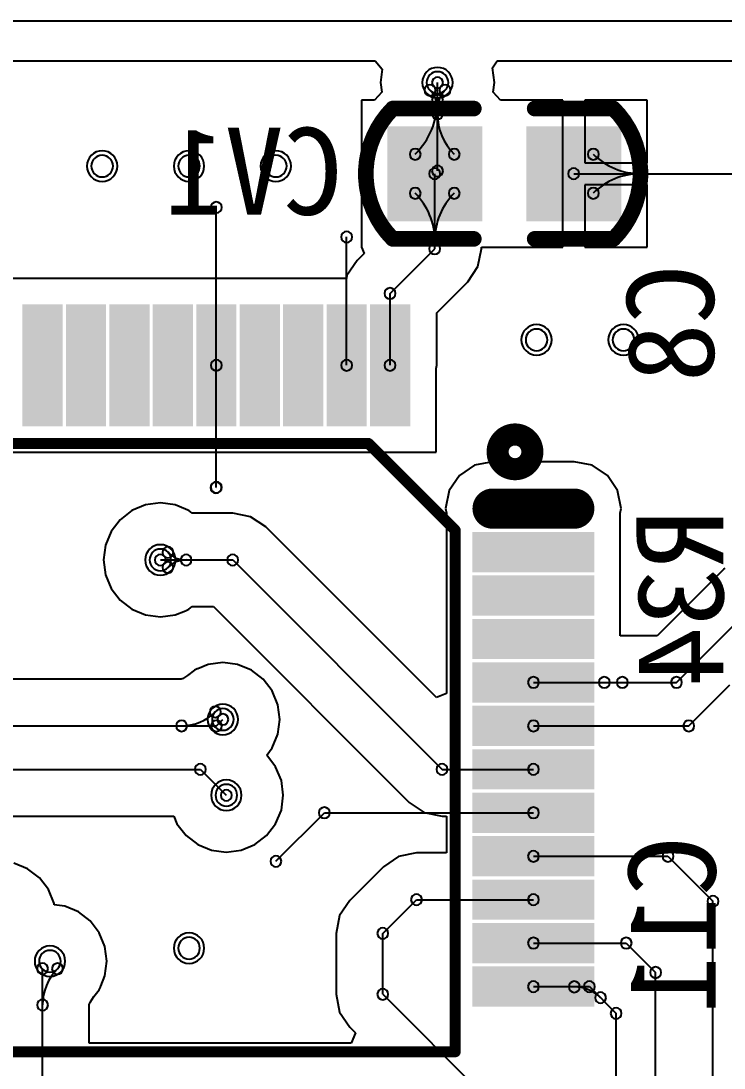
# Model space of a CAD drawing. Header units: inches. Extents: x 32166 to 66782, y 2386 to 7162.
# Drawn here: x 34126.3 to 34191, y 3464.5 to 3560.9 of the extents above; entities that cross this region are included whole.
import ezdxf

# ---------------------------------------------------------------- set-up
doc = ezdxf.new("R2010")
doc.units = ezdxf.units.IN
doc.header["$LTSCALE"] = 0.64311
doc.header["$MEASUREMENT"] = 0
for name, color, linetype in [('BOTTOMLAYER', 5, 'CONTINUOUS'), ('BOTTOMOVERLAY', 54, 'CONTINUOUS'), ('BOTTOMPASTE', 16, 'CONTINUOUS'), ('BOTTOMSOLDER', 6, 'CONTINUOUS'), ('KEEPOUTLAYER', 6, 'CONTINUOUS'), ('MULTILAYER', 9, 'CONTINUOUS')]:
    doc.layers.add(name, color=color, linetype=linetype)
doc.styles.get("Standard").update_dxf_attribs({"font": 'txt', "width": 0.8})

msp = doc.modelspace()

# ---------------------------------------------------------------- linework, layer by layer
at = {"layer": 'BOTTOMLAYER'}
for p, q in [((34109.8, 3557.195), (34158.88, 3557.195)), ((34158.88, 3557.195), (34159.55, 3556.431)), ((34169.697, 3556.543), (34170.133, 3557.195)), ((34170.133, 3557.195), (34255.2, 3557.195)), ((34159.55, 3556.431), (34159.386, 3555.186)), ((34169.876, 3555.186), (34169.697, 3556.543)), ((34159.386, 3555.186), (34159.5, 3554.322)), ((34164.631, 3547.058), (34164.631, 3555.186)), ((34169.762, 3554.322), (34169.876, 3555.186)), ((34159.5, 3554.322), (34158.83, 3553.558)), ((34170.432, 3553.558), (34169.762, 3554.322)), ((34158.83, 3553.558), (34157.619, 3553.558)), ((34157.619, 3553.558), (34157.619, 3540.046)), ((34176.159, 3553.558), (34170.432, 3553.558)), ((34176.159, 3546.8), (34176.159, 3553.558)), ((34183.931, 3553.558), (34178.191, 3553.558)), ((34178.191, 3553.558), (34178.191, 3547.818)), ((34183.931, 3547.818), (34183.931, 3553.558)), ((34178.191, 3547.818), (34183.931, 3547.818)), ((34164.375, 3539.89), (34164.375, 3546.802)), ((34176.159, 3540.046), (34176.159, 3546.8)), ((34177.175, 3546.802), (34193.431, 3546.802)), ((34183.931, 3545.786), (34178.191, 3545.786)), ((34178.191, 3545.786), (34178.191, 3540.046)), ((34183.931, 3540.046), (34183.931, 3545.786)), ((34144.263, 3529.17), (34144.263, 3543.698)), ((34156.263, 3529.17), (34156.263, 3540.978)), ((34157.619, 3540.046), (34157.619, 3540.046)), ((34157.619, 3540.046), (34157.619, 3540.046)), ((34157.619, 3540.046), (34157.863, 3539.457)), ((34160.263, 3535.778), (34164.375, 3539.89)), ((34168.346, 3538.245), (34168.673, 3539.89)), ((34168.673, 3539.89), (34168.673, 3540.046)), ((34168.673, 3540.046), (34176.159, 3540.046)), ((34178.191, 3540.046), (34183.931, 3540.046)), ((34157.223, 3538.817), (34156.291, 3537.423)), ((34157.863, 3539.457), (34157.223, 3538.817)), ((34167.414, 3536.85), (34168.346, 3538.245)), ((34156.241, 3537.17), (34120.561, 3537.17)), ((34156.252, 3537.226), (34156.241, 3537.17)), ((34156.291, 3537.423), (34156.252, 3537.226)), ((34164.561, 3533.997), (34167.414, 3536.85)), ((34160.263, 3529.17), (34160.263, 3535.778)), ((34164.561, 3529.17), (34164.561, 3533.997)), ((34144.263, 3517.938), (34144.263, 3529.17)), ((34164.503, 3528.875), (34164.561, 3529.17)), ((34164.503, 3521.17), (34164.503, 3528.875)), ((34118.096, 3521.17), (34164.503, 3521.17)), ((34168.048, 3519.964), (34166.646, 3519.026)), ((34169.703, 3520.293), (34168.048, 3519.964)), ((34177.223, 3520.293), (34169.703, 3520.293)), ((34178.877, 3519.964), (34177.223, 3520.293)), ((34180.28, 3519.026), (34178.877, 3519.964)), ((34166.646, 3519.026), (34165.709, 3517.624)), ((34181.217, 3517.624), (34180.28, 3519.026)), ((34144.231, 3517.906), (34144.263, 3517.938)), ((34165.709, 3517.624), (34165.38, 3515.97)), ((34181.546, 3515.97), (34181.217, 3517.624)), ((34136.488, 3515.787), (34135.402, 3514.953)), ((34137.753, 3516.311), (34136.488, 3515.787)), ((34139.111, 3516.489), (34137.753, 3516.311)), ((34140.468, 3516.311), (34139.111, 3516.489)), ((34141.413, 3515.919), (34140.468, 3516.311)), ((34141.452, 3515.912), (34141.413, 3515.919)), ((34141.485, 3515.89), (34141.452, 3515.912)), ((34141.733, 3515.787), (34141.485, 3515.89)), ((34142.051, 3515.543), (34141.733, 3515.787)), ((34165.38, 3515.97), (34165.463, 3515.552)), ((34165.463, 3515.552), (34165.463, 3507.73)), ((34181.463, 3515.552), (34181.546, 3515.97)), ((34181.463, 3507.73), (34181.463, 3515.552)), ((34135.402, 3514.953), (34134.569, 3513.867)), ((34145.772, 3515.543), (34142.051, 3515.543)), ((34147.417, 3515.216), (34145.772, 3515.543)), ((34148.812, 3514.284), (34147.417, 3515.216)), ((34134.569, 3513.867), (34134.045, 3512.602)), ((34164.524, 3498.571), (34148.812, 3514.284)), ((34134.045, 3512.602), (34133.866, 3511.245)), ((34186.631, 3499.97), (34199.223, 3512.562)), ((34133.866, 3511.245), (34134.045, 3509.887)), ((34139.111, 3511.245), (34145.772, 3511.245)), ((34145.772, 3511.245), (34165.047, 3491.97)), ((34134.045, 3509.887), (34134.569, 3508.622)), ((34190.98, 3510.398), (34184.85, 3504.268)), ((34191.073, 3510.491), (34190.968, 3510.41)), ((34190.968, 3510.41), (34190.98, 3510.398)), ((34134.569, 3508.622), (34135.402, 3507.536)), ((34135.402, 3507.536), (34136.488, 3506.702)), ((34141.733, 3506.702), (34142.051, 3506.946)), ((34142.051, 3506.946), (34143.991, 3506.946)), ((34143.991, 3506.946), (34162.007, 3488.93)), ((34165.463, 3507.73), (34165.463, 3503.73)), ((34181.463, 3504.268), (34181.463, 3507.73)), ((34136.488, 3506.702), (34137.753, 3506.178)), ((34137.753, 3506.178), (34139.111, 3506)), ((34139.111, 3506), (34140.468, 3506.178)), ((34140.468, 3506.178), (34141.413, 3506.57)), ((34141.413, 3506.57), (34141.452, 3506.577)), ((34141.452, 3506.577), (34141.485, 3506.599)), ((34141.485, 3506.599), (34141.733, 3506.702)), ((34184.85, 3504.268), (34181.463, 3504.268)), ((34165.463, 3503.73), (34165.463, 3499.73)), ((34142.248, 3501.104), (34141.611, 3500.615)), ((34142.497, 3501.207), (34142.248, 3501.104)), ((34142.53, 3501.229), (34142.497, 3501.207)), ((34142.569, 3501.237), (34142.53, 3501.229)), ((34143.513, 3501.628), (34142.569, 3501.237)), ((34144.871, 3501.807), (34143.513, 3501.628)), ((34146.228, 3501.628), (34144.871, 3501.807)), ((34147.493, 3501.104), (34146.228, 3501.628)), ((34148.579, 3500.271), (34147.493, 3501.104)), ((34141.053, 3500.268), (34111.063, 3500.268)), ((34141.065, 3500.281), (34141.053, 3500.268)), ((34141.096, 3500.293), (34141.065, 3500.281)), ((34141.065, 3500.281), (34141.065, 3500.281)), ((34141.127, 3500.306), (34141.096, 3500.293)), ((34141.149, 3500.306), (34141.127, 3500.306)), ((34141.127, 3500.306), (34141.127, 3500.306)), ((34141.611, 3500.615), (34141.149, 3500.306)), ((34149.413, 3499.185), (34148.579, 3500.271)), ((34149.937, 3497.92), (34149.413, 3499.185)), ((34165.463, 3499.73), (34165.463, 3498.96)), ((34173.463, 3499.97), (34179.991, 3499.97)), ((34179.991, 3499.97), (34181.655, 3499.97)), ((34179.991, 3499.97), (34186.631, 3499.97)), ((34187.767, 3495.97), (34191.559, 3499.762)), ((34165.463, 3498.96), (34164.524, 3498.571)), ((34150.116, 3496.562), (34149.937, 3497.92)), ((34144.278, 3495.97), (34144.871, 3496.562)), ((34149.937, 3495.205), (34150.116, 3496.562)), ((34103.063, 3495.97), (34144.278, 3495.97)), ((34173.463, 3495.97), (34187.767, 3495.97)), ((34149.413, 3493.94), (34149.937, 3495.205)), ((34148.905, 3493.278), (34149.413, 3493.94)), ((34149.728, 3492.205), (34148.905, 3493.278)), ((34103.063, 3491.97), (34142.799, 3491.97)), ((34142.799, 3491.97), (34145.186, 3489.583)), ((34150.252, 3490.94), (34149.728, 3492.205)), ((34165.047, 3491.97), (34173.463, 3491.97)), ((34150.431, 3489.583), (34150.252, 3490.94)), ((34150.252, 3488.225), (34150.431, 3489.583)), ((34162.007, 3488.93), (34163.402, 3487.998)), ((34119.319, 3487.671), (34140.349, 3487.671)), ((34140.349, 3487.671), (34140.643, 3486.96)), ((34149.728, 3486.96), (34150.252, 3488.225)), ((34149.751, 3483.506), (34154.215, 3487.97)), ((34154.215, 3487.97), (34173.463, 3487.97)), ((34163.402, 3487.998), (34165.047, 3487.671)), ((34165.047, 3487.671), (34165.463, 3487.671)), ((34165.463, 3487.671), (34165.463, 3484.268)), ((34140.643, 3486.96), (34141.477, 3485.874)), ((34148.894, 3485.874), (34149.728, 3486.96)), ((34141.477, 3485.874), (34142.563, 3485.041)), ((34147.808, 3485.041), (34148.894, 3485.874)), ((34142.563, 3485.041), (34143.828, 3484.517)), ((34146.543, 3484.517), (34147.808, 3485.041)), ((34143.828, 3484.517), (34145.186, 3484.338)), ((34145.186, 3484.338), (34146.543, 3484.517)), ((34161.05, 3483.941), (34159.655, 3483.009)), ((34162.695, 3484.268), (34161.05, 3483.941)), ((34165.463, 3484.268), (34162.695, 3484.268)), ((34173.463, 3483.97), (34185.847, 3483.97)), ((34185.847, 3483.97), (34189.991, 3479.826)), ((34126.885, 3482.816), (34125.62, 3483.34)), ((34127.972, 3481.982), (34126.885, 3482.816)), ((34159.655, 3483.009), (34156.551, 3479.905)), ((34128.805, 3480.896), (34127.972, 3481.982)), ((34129.329, 3479.631), (34128.805, 3480.896)), ((34156.551, 3479.905), (34155.619, 3478.511)), ((34159.591, 3476.866), (34162.695, 3479.97)), ((34162.695, 3479.97), (34173.463, 3479.97)), ((34129.347, 3479.495), (34129.329, 3479.631)), ((34130.303, 3479.369), (34129.347, 3479.495)), ((34131.568, 3478.845), (34130.303, 3479.369)), ((34189.991, 3460.834), (34189.991, 3479.826)), ((34132.654, 3478.012), (34131.568, 3478.845)), ((34133.488, 3476.925), (34132.654, 3478.012)), ((34155.619, 3478.511), (34155.292, 3476.866)), ((34134.012, 3475.66), (34133.488, 3476.925)), ((34155.292, 3476.866), (34155.292, 3471.266)), ((34159.591, 3471.266), (34159.591, 3476.866)), ((34134.191, 3474.303), (34134.012, 3475.66)), ((34173.463, 3475.97), (34182.007, 3475.97)), ((34182.007, 3475.97), (34184.711, 3473.266)), ((34134.012, 3472.945), (34134.191, 3474.303)), ((34128.263, 3458.77), (34128.263, 3473.62)), ((34184.711, 3419.649), (34184.711, 3473.266)), ((34133.621, 3472.001), (34134.012, 3472.945)), ((34132.999, 3471.043), (34133.488, 3471.68)), ((34133.488, 3471.68), (34133.591, 3471.929)), ((34133.591, 3471.929), (34133.613, 3471.962)), ((34133.613, 3471.962), (34133.621, 3472.001)), ((34155.292, 3471.266), (34155.619, 3469.621)), ((34159.591, 3471.266), (34171.751, 3459.106)), ((34173.463, 3471.97), (34178.615, 3471.97)), ((34178.615, 3471.97), (34181.079, 3469.506)), ((34132.561, 3470.31), (34132.667, 3470.565)), ((34132.561, 3466.77), (34132.561, 3470.31)), ((34132.667, 3470.565), (34132.681, 3470.567)), ((34132.681, 3470.567), (34132.999, 3471.043)), ((34132.681, 3470.567), (34132.681, 3470.567)), ((34155.619, 3469.621), (34156.551, 3468.226)), ((34181.079, 3421.154), (34181.079, 3469.506)), ((34156.551, 3468.226), (34157.069, 3467.708)), ((34157.069, 3467.708), (34156.68, 3466.77)), ((34156.68, 3466.77), (34132.561, 3466.77))]:
    msp.add_line(p, q, dxfattribs=at)
at = {"layer": 'BOTTOMLAYER', "const_width": 2.08}
msp.add_lwpolyline([(34169.703, 3515.97), (34177.223, 3515.97)], dxfattribs=at)
at = {"layer": 'BOTTOMLAYER', "const_width": 1.04}
for points in [[(34170.223, 3515.97, 1), (34169.183, 3515.97, 1)], [(34177.743, 3515.97, 1), (34176.703, 3515.97, 1)]]:
    msp.add_lwpolyline(points, format="xyb", close=True, dxfattribs=at)
at = {"layer": 'BOTTOMLAYER'}
for centre, radius, start, end in [((34164.631, 3555.186), 1, 0, 180), ((34164.631, 3555.186), 1, 180, 0), ((34164.631, 3555.186), 0.508, 0, 180), ((34164.631, 3555.186), 0.508, 180, 0), ((34163.935, 3554.49), 0.508, 0, 180), ((34163.935, 3554.49), 0.508, 180, 0), ((34162.255, 3552.81), 2.376, 0.00037, 45.00037), ((34167.006, 3552.81), 2.376, 134.99963, 179.99963), ((34165.327, 3554.49), 0.508, 0, 180), ((34165.327, 3554.49), 0.508, 180, 0), ((34157.625, 3553.552), 7.006, 315.00007, 0.00007), ((34164.631, 3553.552), 0.508, 0, 180), ((34164.631, 3553.552), 0.508, 180, 0), ((34164.631, 3552.81), 0.508, 0, 180), ((34164.631, 3552.81), 0.508, 0, 180), ((34164.631, 3552.316), 0.508, 0, 180), ((34164.631, 3552.81), 0.508, 180, 0), ((34164.631, 3552.81), 0.508, 180, 0), ((34164.631, 3552.316), 0.508, 180, 0), ((34169.889, 3552.316), 5.258, 179.99987, 224.99987), ((34133.751, 3547.506), 1, 0, 180), ((34141.751, 3547.506), 1, 0, 180), ((34149.751, 3547.506), 1, 0, 180), ((34162.579, 3548.598), 0.508, 0, 180), ((34162.579, 3548.598), 0.508, 180, 0), ((34166.171, 3548.598), 0.508, 0, 180), ((34166.171, 3548.598), 0.508, 180, 0), ((34178.971, 3548.598), 0.508, 0, 180), ((34178.971, 3548.598), 0.508, 180, 0), ((34183.307, 3552.934), 6.132, 225.00014, 270.00014), ((34133.751, 3547.506), 1, 180, 0), ((34141.751, 3547.506), 1, 180, 0), ((34149.751, 3547.506), 1, 180, 0), ((34164.631, 3547.058), 0.508, 0, 180), ((34164.375, 3546.802), 0.508, 0, 180), ((34164.375, 3546.802), 0.508, 180, 0), ((34164.631, 3547.058), 0.508, 180, 0), ((34177.175, 3546.802), 0.508, 0, 180), ((34177.175, 3546.802), 0.508, 180, 0), ((34183.307, 3540.67), 6.132, 89.99986, 134.99986), ((34183.307, 3546.802), 0.508, 0, 180), ((34183.307, 3546.802), 0.508, 0, 180), ((34183.307, 3546.802), 0.508, 180, 0), ((34183.307, 3546.802), 0.508, 180, 0), ((34162.579, 3545.006), 0.508, 0, 180), ((34166.171, 3545.006), 0.508, 0, 180), ((34178.971, 3545.006), 0.508, 0, 180), ((34162.579, 3545.006), 0.508, 180, 0), ((34158.243, 3540.67), 6.132, 359.99986, 44.99986), ((34170.507, 3540.67), 6.132, 135.00014, 180.00014), ((34166.171, 3545.006), 0.508, 180, 0), ((34178.971, 3545.006), 0.508, 180, 0), ((34144.263, 3543.698), 0.508, 0, 180), ((34144.263, 3543.698), 0.508, 180, 0), ((34156.263, 3540.978), 0.508, 0, 180), ((34156.263, 3540.978), 0.508, 180, 0), ((34164.375, 3540.67), 0.508, 0, 180), ((34164.375, 3540.67), 0.508, 0, 180), ((34164.375, 3540.67), 0.508, 180, 0), ((34164.375, 3540.67), 0.508, 180, 0), ((34164.375, 3539.89), 0.508, 0, 180), ((34164.375, 3539.89), 0.508, 0, 180), ((34164.375, 3539.89), 0.508, 180, 0), ((34164.375, 3539.89), 0.508, 180, 0), ((34160.263, 3535.778), 0.508, 0, 180), ((34160.263, 3535.778), 0.508, 0, 180), ((34160.263, 3535.778), 0.508, 180, 0), ((34160.263, 3535.778), 0.508, 180, 0), ((34173.751, 3531.506), 1, 0, 180), ((34181.751, 3531.506), 1, 0, 180), ((34173.751, 3531.506), 1, 180, 0), ((34181.751, 3531.506), 1, 180, 0), ((34144.263, 3529.17), 0.508, 0, 180), ((34144.263, 3529.17), 0.508, 0, 180), ((34144.263, 3529.17), 0.508, 180, 0), ((34144.263, 3529.17), 0.508, 180, 0), ((34156.263, 3529.17), 0.508, 0, 180), ((34156.263, 3529.17), 0.508, 180, 0), ((34160.263, 3529.17), 0.508, 0, 180), ((34160.263, 3529.17), 0.508, 180, 0), ((34144.263, 3517.938), 0.508, 0, 180), ((34144.263, 3517.938), 0.508, 0, 180), ((34144.231, 3517.906), 0.508, 0, 180), ((34144.231, 3517.906), 0.508, 180, 0), ((34144.263, 3517.938), 0.508, 180, 0), ((34144.263, 3517.938), 0.508, 180, 0), ((34139.111, 3511.245), 1, 0, 180), ((34139.111, 3511.245), 0.508, 0, 180), ((34139.807, 3511.94), 0.508, 0, 180), ((34139.807, 3511.94), 0.508, 180, 0), ((34141.486, 3513.62), 2.376, 224.99963, 269.99963), ((34141.486, 3511.245), 0.508, 0, 180), ((34141.486, 3511.245), 0.508, 0, 180), ((34145.772, 3511.245), 0.508, 0, 180), ((34145.772, 3511.245), 0.508, 0, 180), ((34139.111, 3511.245), 1, 180, 0), ((34139.111, 3511.245), 0.508, 180, 0), ((34139.807, 3510.549), 0.508, 0, 180), ((34141.486, 3508.869), 2.376, 90.00037, 135.00037), ((34141.486, 3511.245), 0.508, 180, 0), ((34141.486, 3511.245), 0.508, 180, 0), ((34145.772, 3511.245), 0.508, 180, 0), ((34145.772, 3511.245), 0.508, 180, 0), ((34139.807, 3510.549), 0.508, 180, 0), ((34173.463, 3499.97), 0.508, 0, 180), ((34179.991, 3499.97), 0.508, 0, 180), ((34179.991, 3499.97), 0.508, 0, 180), ((34179.991, 3499.97), 0.508, 0, 180), ((34181.655, 3499.97), 0.508, 0, 180), ((34186.631, 3499.97), 0.508, 0, 180), ((34186.631, 3499.97), 0.508, 0, 180), ((34173.463, 3499.97), 0.508, 180, 0), ((34179.991, 3499.97), 0.508, 180, 0), ((34179.991, 3499.97), 0.508, 180, 0), ((34179.991, 3499.97), 0.508, 180, 0), ((34181.655, 3499.97), 0.508, 180, 0), ((34186.631, 3499.97), 0.508, 180, 0), ((34186.631, 3499.97), 0.508, 180, 0), ((34141.065, 3500.368), 4.398, 270.00014, 315.00014), ((34144.175, 3497.258), 0.508, 0, 180), ((34144.175, 3497.258), 0.508, 180, 0), ((34144.871, 3496.562), 1, 0, 180), ((34141.065, 3495.97), 0.508, 0, 180), ((34144.278, 3495.97), 0.508, 0, 180), ((34144.278, 3495.97), 0.508, 0, 180), ((34144.871, 3496.562), 1, 180, 0), ((34144.871, 3496.562), 0.508, 0, 180), ((34144.871, 3496.562), 0.508, 180, 0), ((34173.463, 3495.97), 0.508, 0, 180), ((34187.767, 3495.97), 0.508, 0, 180), ((34187.767, 3495.97), 0.508, 0, 180), ((34141.065, 3495.97), 0.508, 180, 0), ((34144.278, 3495.97), 0.508, 180, 0), ((34144.278, 3495.97), 0.508, 180, 0), ((34173.463, 3495.97), 0.508, 180, 0), ((34187.767, 3495.97), 0.508, 180, 0), ((34187.767, 3495.97), 0.508, 180, 0), ((34142.799, 3491.97), 0.508, 0, 180), ((34142.799, 3491.97), 0.508, 0, 180), ((34165.047, 3491.97), 0.508, 0, 180), ((34165.047, 3491.97), 0.508, 0, 180), ((34173.463, 3491.97), 0.508, 0, 180), ((34142.799, 3491.97), 0.508, 180, 0), ((34142.799, 3491.97), 0.508, 180, 0), ((34165.047, 3491.97), 0.508, 180, 0), ((34165.047, 3491.97), 0.508, 180, 0), ((34173.463, 3491.97), 0.508, 180, 0), ((34145.186, 3489.583), 1, 0, 180), ((34145.186, 3489.583), 1, 180, 0), ((34145.186, 3489.583), 0.508, 0, 180), ((34145.186, 3489.583), 0.508, 180, 0), ((34154.215, 3487.97), 0.508, 0, 180), ((34154.215, 3487.97), 0.508, 0, 180), ((34154.215, 3487.97), 0.508, 180, 0), ((34154.215, 3487.97), 0.508, 180, 0), ((34173.463, 3487.97), 0.508, 0, 180), ((34173.463, 3487.97), 0.508, 180, 0), ((34149.751, 3483.506), 0.508, 0, 180), ((34173.463, 3483.97), 0.508, 0, 180), ((34173.463, 3483.97), 0.508, 180, 0), ((34185.847, 3483.97), 0.508, 0, 180), ((34185.847, 3483.97), 0.508, 0, 180), ((34185.847, 3483.97), 0.508, 180, 0), ((34185.847, 3483.97), 0.508, 180, 0), ((34149.751, 3483.506), 0.508, 180, 0), ((34162.695, 3479.97), 0.508, 0, 180), ((34162.695, 3479.97), 0.508, 0, 180), ((34162.695, 3479.97), 0.508, 180, 0), ((34162.695, 3479.97), 0.508, 180, 0), ((34173.463, 3479.97), 0.508, 0, 180), ((34173.463, 3479.97), 0.508, 180, 0), ((34189.991, 3479.826), 0.508, 0, 180), ((34189.991, 3479.826), 0.508, 0, 180), ((34189.991, 3479.826), 0.508, 180, 0), ((34189.991, 3479.826), 0.508, 180, 0), ((34159.591, 3476.866), 0.508, 0, 180), ((34159.591, 3476.866), 0.508, 0, 180), ((34141.751, 3475.506), 1, 0, 180), ((34159.591, 3476.866), 0.508, 180, 0), ((34159.591, 3476.866), 0.508, 180, 0), ((34173.463, 3475.97), 0.508, 0, 180), ((34182.007, 3475.97), 0.508, 0, 180), ((34182.007, 3475.97), 0.508, 0, 180), ((34128.946, 3474.303), 1, 0, 180), ((34141.751, 3475.506), 1, 180, 0), ((34173.463, 3475.97), 0.508, 180, 0), ((34182.007, 3475.97), 0.508, 180, 0), ((34182.007, 3475.97), 0.508, 180, 0), ((34128.263, 3473.62), 0.508, 0, 180), ((34128.946, 3474.303), 1, 180, 0), ((34129.641, 3473.607), 0.508, 0, 180), ((34128.263, 3473.62), 0.508, 180, 0), ((34132.97, 3470.279), 4.707, 134.99986, 179.99986), ((34129.641, 3473.607), 0.508, 180, 0), ((34184.711, 3473.266), 0.508, 0, 180), ((34184.711, 3473.266), 0.508, 0, 180), ((34184.711, 3473.266), 0.508, 180, 0), ((34184.711, 3473.266), 0.508, 180, 0), ((34173.463, 3471.97), 0.508, 0, 180), ((34177.223, 3471.946), 0.508, 0, 180), ((34178.615, 3471.97), 0.508, 0, 180), ((34178.615, 3471.97), 0.508, 0, 180), ((34159.591, 3471.266), 0.508, 0, 180), ((34159.591, 3471.266), 0.508, 0, 180), ((34159.591, 3471.266), 0.508, 180, 0), ((34159.591, 3471.266), 0.508, 180, 0), ((34173.463, 3471.97), 0.508, 180, 0), ((34177.223, 3471.946), 0.508, 180, 0), ((34177.223, 3468.527), 3.418, 45.00025, 90.00025), ((34178.615, 3471.97), 0.508, 180, 0), ((34178.615, 3471.97), 0.508, 180, 0), ((34179.64, 3470.944), 0.508, 0, 180), ((34128.263, 3470.279), 0.508, 0, 180), ((34128.263, 3470.279), 0.508, 180, 0), ((34179.64, 3470.944), 0.508, 180, 0), ((34181.079, 3469.506), 0.508, 0, 180), ((34181.079, 3469.506), 0.508, 0, 180), ((34181.079, 3469.506), 0.508, 180, 0), ((34181.079, 3469.506), 0.508, 180, 0)]:
    msp.add_arc(centre, radius, start, end, dxfattribs=at)
for points in [[(34167.931, 3550.358), (34160.819, 3550.358), (34167.931, 3543.246), (34160.819, 3543.246)], [(34180.731, 3550.358), (34173.619, 3550.358), (34180.731, 3543.246), (34173.619, 3543.246)], [(34129.303, 3533.97), (34127.223, 3533.97), (34129.303, 3524.37), (34127.223, 3524.37)], [(34133.303, 3533.97), (34131.223, 3533.97), (34133.303, 3524.37), (34131.223, 3524.37)], [(34137.303, 3533.97), (34135.223, 3533.97), (34137.303, 3524.37), (34135.223, 3524.37)], [(34141.303, 3533.97), (34139.223, 3533.97), (34141.303, 3524.37), (34139.223, 3524.37)], [(34145.303, 3533.97), (34143.223, 3533.97), (34145.303, 3524.37), (34143.223, 3524.37)], [(34149.303, 3533.97), (34147.223, 3533.97), (34149.303, 3524.37), (34147.223, 3524.37)], [(34153.303, 3533.97), (34151.223, 3533.97), (34153.303, 3524.37), (34151.223, 3524.37)], [(34157.303, 3533.97), (34155.223, 3533.97), (34157.303, 3524.37), (34155.223, 3524.37)], [(34161.303, 3533.97), (34159.223, 3533.97), (34161.303, 3524.37), (34159.223, 3524.37)], [(34178.263, 3510.93), (34178.263, 3513.01), (34168.663, 3510.93), (34168.663, 3513.01)], [(34178.263, 3506.93), (34178.263, 3509.01), (34168.663, 3506.93), (34168.663, 3509.01)], [(34178.263, 3502.93), (34178.263, 3505.01), (34168.663, 3502.93), (34168.663, 3505.01)], [(34178.263, 3498.93), (34178.263, 3501.01), (34168.663, 3498.93), (34168.663, 3501.01)], [(34178.263, 3494.93), (34178.263, 3497.01), (34168.663, 3494.93), (34168.663, 3497.01)], [(34178.263, 3490.93), (34178.263, 3493.01), (34168.663, 3490.93), (34168.663, 3493.01)], [(34178.263, 3486.93), (34178.263, 3489.01), (34168.663, 3486.93), (34168.663, 3489.01)], [(34178.263, 3482.93), (34178.263, 3485.01), (34168.663, 3482.93), (34168.663, 3485.01)], [(34178.263, 3478.93), (34178.263, 3481.01), (34168.663, 3478.93), (34168.663, 3481.01)], [(34178.263, 3474.93), (34178.263, 3477.01), (34168.663, 3474.93), (34168.663, 3477.01)], [(34178.263, 3470.93), (34178.263, 3473.01), (34168.663, 3470.93), (34168.663, 3473.01)]]:
    msp.add_solid(points, dxfattribs=at)
at = {"layer": 'BOTTOMOVERLAY', "const_width": 1.44}
for points in [[(34160.513, 3540.802, -0.414214), (34160.513, 3552.802)], [(34180.833, 3552.802, -0.414214), (34180.833, 3540.802)]]:
    msp.add_lwpolyline(points, format="xyb", dxfattribs=at)
at = {"layer": 'BOTTOMOVERLAY'}
for points, const_width in [([(34160.513, 3552.802), (34167.975, 3552.802)], 1.44), ([(34173.575, 3552.802), (34180.833, 3552.802)], 1.44), ([(34160.513, 3540.802), (34167.975, 3540.802)], 1.44), ([(34173.575, 3540.802), (34180.833, 3540.802)], 1.44), ([(34110.263, 3521.97), (34158.263, 3521.97)], 1.016), ([(34158.263, 3521.97), (34166.263, 3513.97)], 1.016), ([(34166.263, 3465.97), (34166.263, 3513.97)], 1.016), ([(34110.263, 3465.97), (34166.263, 3465.97)], 1.016)]:
    msp.add_lwpolyline(points, dxfattribs=dict(at, const_width=const_width))
for points, const_width in [([(34160.513, 3553.162, 1), (34160.513, 3552.442, 1)], 0.72), ([(34160.513, 3553.162, 1), (34160.513, 3552.442, 1)], 0.72), ([(34167.975, 3553.162, 1), (34167.975, 3552.442, 1)], 0.72), ([(34173.575, 3553.162, 1), (34173.575, 3552.442, 1)], 0.72), ([(34180.833, 3553.162, 1), (34180.833, 3552.442, 1)], 0.72), ([(34180.833, 3553.162, 1), (34180.833, 3552.442, 1)], 0.72), ([(34160.513, 3541.162, 1), (34160.513, 3540.442, 1)], 0.72), ([(34160.513, 3541.162, 1), (34160.513, 3540.442, 1)], 0.72), ([(34167.975, 3541.162, 1), (34167.975, 3540.442, 1)], 0.72), ([(34173.575, 3541.162, 1), (34173.575, 3540.442, 1)], 0.72), ([(34180.833, 3541.162, 1), (34180.833, 3540.442, 1)], 0.72), ([(34180.833, 3541.162, 1), (34180.833, 3540.442, 1)], 0.72), ([(34170.165, 3521.198, 1), (34173.365, 3521.198, 1)], 2.032), ([(34158.517, 3521.97, 1), (34158.009, 3521.97, 1)], 0.508), ([(34158.517, 3521.97, 1), (34158.009, 3521.97, 1)], 0.508), ([(34170.673, 3521.198, 1), (34169.657, 3521.198, 1)], 1.016), ([(34173.873, 3521.198, 1), (34172.857, 3521.198, 1)], 1.016), ([(34166.517, 3513.97, 1), (34166.009, 3513.97, 1)], 0.508), ([(34166.517, 3513.97, 1), (34166.009, 3513.97, 1)], 0.508), ([(34166.517, 3465.97, 1), (34166.009, 3465.97, 1)], 0.508), ([(34166.517, 3465.97, 1), (34166.009, 3465.97, 1)], 0.508)]:
    msp.add_lwpolyline(points, format="xyb", close=True, dxfattribs=dict(at, const_width=const_width))
at = {"layer": 'BOTTOMPASTE', "const_width": 2.08}
msp.add_lwpolyline([(34169.703, 3515.97), (34177.223, 3515.97)], dxfattribs=at)
at = {"layer": 'BOTTOMPASTE', "const_width": 1.04}
for points in [[(34170.223, 3515.97, 1), (34169.183, 3515.97, 1)], [(34177.743, 3515.97, 1), (34176.703, 3515.97, 1)]]:
    msp.add_lwpolyline(points, format="xyb", close=True, dxfattribs=at)
at = {"layer": 'BOTTOMPASTE'}
for points in [[(34167.931, 3550.358), (34160.819, 3550.358), (34167.931, 3543.246), (34160.819, 3543.246)], [(34180.731, 3550.358), (34173.619, 3550.358), (34180.731, 3543.246), (34173.619, 3543.246)], [(34129.303, 3533.97), (34127.223, 3533.97), (34129.303, 3524.37), (34127.223, 3524.37)], [(34133.303, 3533.97), (34131.223, 3533.97), (34133.303, 3524.37), (34131.223, 3524.37)], [(34137.303, 3533.97), (34135.223, 3533.97), (34137.303, 3524.37), (34135.223, 3524.37)], [(34141.303, 3533.97), (34139.223, 3533.97), (34141.303, 3524.37), (34139.223, 3524.37)], [(34145.303, 3533.97), (34143.223, 3533.97), (34145.303, 3524.37), (34143.223, 3524.37)], [(34149.303, 3533.97), (34147.223, 3533.97), (34149.303, 3524.37), (34147.223, 3524.37)], [(34153.303, 3533.97), (34151.223, 3533.97), (34153.303, 3524.37), (34151.223, 3524.37)], [(34157.303, 3533.97), (34155.223, 3533.97), (34157.303, 3524.37), (34155.223, 3524.37)], [(34161.303, 3533.97), (34159.223, 3533.97), (34161.303, 3524.37), (34159.223, 3524.37)], [(34178.263, 3510.93), (34178.263, 3513.01), (34168.663, 3510.93), (34168.663, 3513.01)], [(34178.263, 3506.93), (34178.263, 3509.01), (34168.663, 3506.93), (34168.663, 3509.01)], [(34178.263, 3502.93), (34178.263, 3505.01), (34168.663, 3502.93), (34168.663, 3505.01)], [(34178.263, 3498.93), (34178.263, 3501.01), (34168.663, 3498.93), (34168.663, 3501.01)], [(34178.263, 3494.93), (34178.263, 3497.01), (34168.663, 3494.93), (34168.663, 3497.01)], [(34178.263, 3490.93), (34178.263, 3493.01), (34168.663, 3490.93), (34168.663, 3493.01)], [(34178.263, 3486.93), (34178.263, 3489.01), (34168.663, 3486.93), (34168.663, 3489.01)], [(34178.263, 3482.93), (34178.263, 3485.01), (34168.663, 3482.93), (34168.663, 3485.01)], [(34178.263, 3478.93), (34178.263, 3481.01), (34168.663, 3478.93), (34168.663, 3481.01)], [(34178.263, 3474.93), (34178.263, 3477.01), (34168.663, 3474.93), (34168.663, 3477.01)], [(34178.263, 3470.93), (34178.263, 3473.01), (34168.663, 3470.93), (34168.663, 3473.01)]]:
    msp.add_solid(points, dxfattribs=at)
at = {"layer": 'BOTTOMSOLDER', "const_width": 3.706}
msp.add_lwpolyline([(34169.703, 3515.97), (34177.223, 3515.97)], dxfattribs=at)
at = {"layer": 'BOTTOMSOLDER', "const_width": 1.853}
for points in [[(34170.629, 3515.97, 1), (34168.776, 3515.97, 1)], [(34178.149, 3515.97, 1), (34176.296, 3515.97, 1)]]:
    msp.add_lwpolyline(points, format="xyb", close=True, dxfattribs=at)
at = {"layer": 'BOTTOMSOLDER'}
for centre, start, end in [((34164.631, 3555.186), 0, 180), ((34164.631, 3555.186), 180, 0), ((34133.751, 3547.506), 0, 180), ((34141.751, 3547.506), 0, 180), ((34149.751, 3547.506), 0, 180), ((34133.751, 3547.506), 180, 0), ((34141.751, 3547.506), 180, 0), ((34149.751, 3547.506), 180, 0), ((34173.751, 3531.506), 0, 180), ((34181.751, 3531.506), 0, 180), ((34173.751, 3531.506), 180, 0), ((34181.751, 3531.506), 180, 0), ((34139.111, 3511.245), 0, 180), ((34139.111, 3511.245), 180, 0), ((34144.871, 3496.562), 0, 180), ((34144.871, 3496.562), 180, 0), ((34145.186, 3489.583), 0, 180), ((34145.186, 3489.583), 180, 0), ((34141.751, 3475.506), 0, 180), ((34128.946, 3474.303), 0, 180), ((34141.751, 3475.506), 180, 0), ((34128.946, 3474.303), 180, 0)]:
    msp.add_arc(centre, 1.406, start, end, dxfattribs=at)
for points in [[(34168.744, 3551.17), (34160.006, 3551.17), (34168.744, 3542.433), (34160.006, 3542.433)], [(34181.544, 3551.17), (34172.806, 3551.17), (34181.544, 3542.433), (34172.806, 3542.433)], [(34130.116, 3534.782), (34126.41, 3534.782), (34130.116, 3523.557), (34126.41, 3523.557)], [(34134.116, 3534.782), (34130.41, 3534.782), (34134.116, 3523.557), (34130.41, 3523.557)], [(34138.116, 3534.782), (34134.41, 3534.782), (34138.116, 3523.557), (34134.41, 3523.557)], [(34142.116, 3534.782), (34138.41, 3534.782), (34142.116, 3523.557), (34138.41, 3523.557)], [(34146.116, 3534.782), (34142.41, 3534.782), (34146.116, 3523.557), (34142.41, 3523.557)], [(34150.116, 3534.782), (34146.41, 3534.782), (34150.116, 3523.557), (34146.41, 3523.557)], [(34154.116, 3534.782), (34150.41, 3534.782), (34154.116, 3523.557), (34150.41, 3523.557)], [(34158.116, 3534.782), (34154.41, 3534.782), (34158.116, 3523.557), (34154.41, 3523.557)], [(34162.116, 3534.782), (34158.41, 3534.782), (34162.116, 3523.557), (34158.41, 3523.557)], [(34179.076, 3510.117), (34179.076, 3513.822), (34167.85, 3510.117), (34167.85, 3513.822)], [(34179.076, 3506.117), (34179.076, 3509.822), (34167.85, 3506.117), (34167.85, 3509.822)], [(34179.076, 3502.117), (34179.076, 3505.822), (34167.85, 3502.117), (34167.85, 3505.822)], [(34179.076, 3498.117), (34179.076, 3501.822), (34167.85, 3498.117), (34167.85, 3501.822)], [(34179.076, 3494.117), (34179.076, 3497.822), (34167.85, 3494.117), (34167.85, 3497.822)], [(34179.076, 3490.117), (34179.076, 3493.822), (34167.85, 3490.117), (34167.85, 3493.822)], [(34179.076, 3486.117), (34179.076, 3489.822), (34167.85, 3486.117), (34167.85, 3489.822)], [(34179.076, 3482.117), (34179.076, 3485.822), (34167.85, 3482.117), (34167.85, 3485.822)], [(34179.076, 3478.117), (34179.076, 3481.823), (34167.85, 3478.117), (34167.85, 3481.823)], [(34179.076, 3474.117), (34179.076, 3477.823), (34167.85, 3474.117), (34167.85, 3477.823)], [(34179.076, 3470.117), (34179.076, 3473.823), (34167.85, 3470.117), (34167.85, 3473.823)]]:
    msp.add_solid(points, dxfattribs=at)
at = {"layer": 'KEEPOUTLAYER'}
msp.add_line((32498.871, 3560.866), (34258.871, 3560.866), dxfattribs=at)
at = {"layer": 'MULTILAYER'}
for centre, start, end in [((34164.631, 3555.186), 0, 180), ((34164.631, 3555.186), 180, 0), ((34133.751, 3547.506), 0, 180), ((34141.751, 3547.506), 0, 180), ((34149.751, 3547.506), 0, 180), ((34133.751, 3547.506), 180, 0), ((34141.751, 3547.506), 180, 0), ((34149.751, 3547.506), 180, 0), ((34173.751, 3531.506), 0, 180), ((34181.751, 3531.506), 0, 180), ((34173.751, 3531.506), 180, 0), ((34181.751, 3531.506), 180, 0), ((34139.111, 3511.245), 0, 180), ((34139.111, 3511.245), 180, 0), ((34144.871, 3496.562), 0, 180), ((34144.871, 3496.562), 180, 0), ((34145.186, 3489.583), 0, 180), ((34145.186, 3489.583), 180, 0), ((34141.751, 3475.506), 0, 180), ((34128.946, 3474.303), 0, 180), ((34141.751, 3475.506), 180, 0), ((34128.946, 3474.303), 180, 0)]:
    msp.add_arc(centre, 1, start, end, dxfattribs=at)

# ---------------------------------------------------------------- texts
at = {"layer": 'BOTTOMOVERLAY', "text_generation_flag": 2}
for s, rotation, p in [('CV1', 360, (34155.911, 3543.026)), ('C8', 90, (34190.071, 3538.466)), ('R34', 90, (34190.951, 3515.906)), ('C11', 90, (34190.231, 3485.826))]:
    msp.add_text(s, height=8, rotation=rotation, dxfattribs=at).set_placement(p)

doc.saveas('drawing.dxf')
